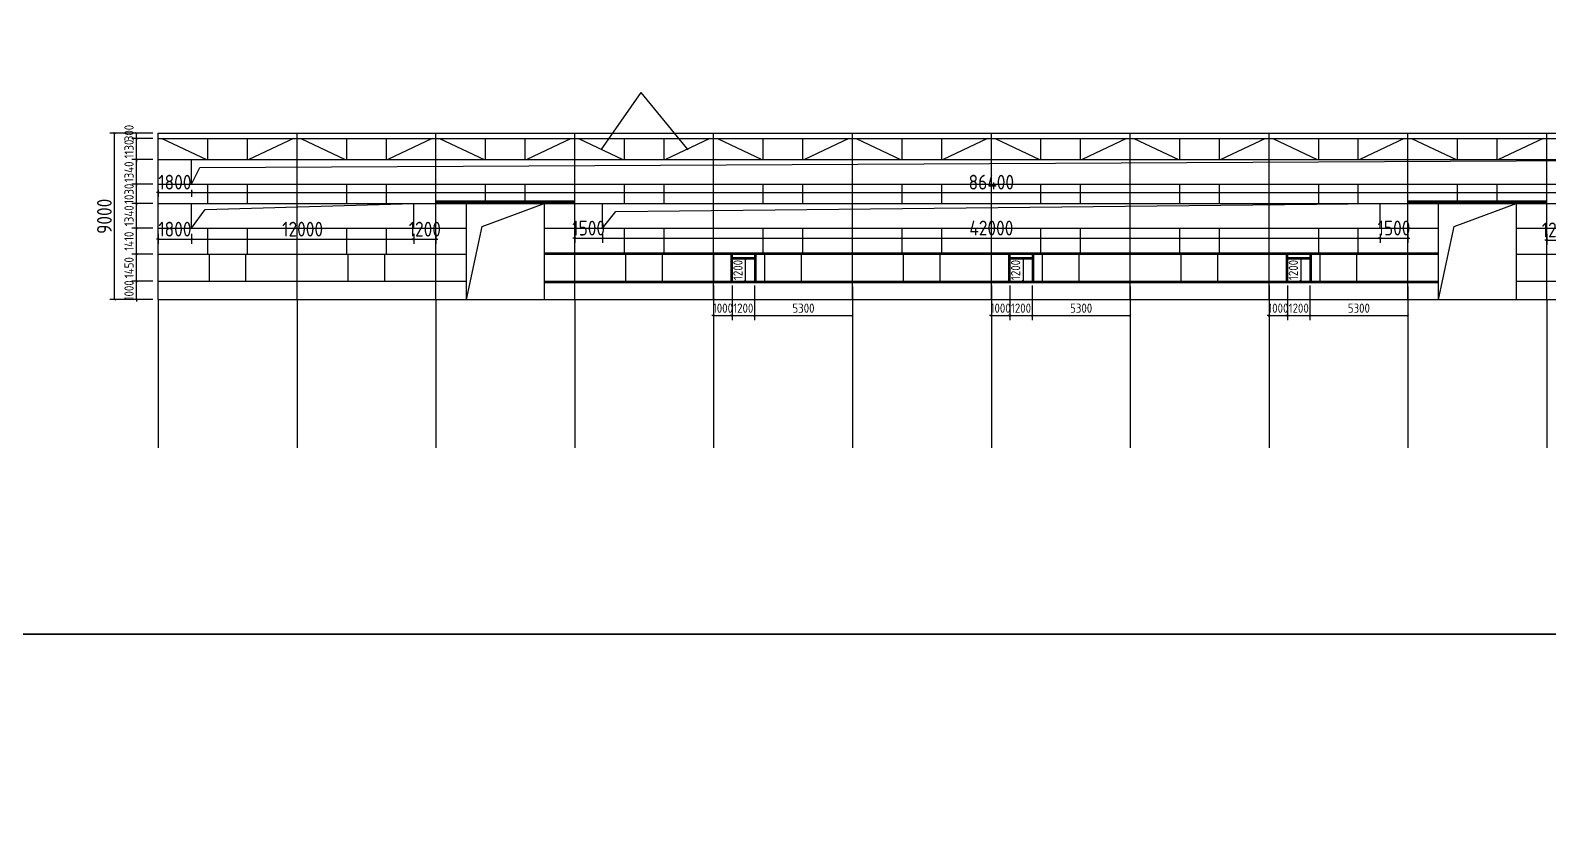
# Model space of a CAD drawing. Extents: x 411778 to 673094, y -11605 to 324395.
# Drawn here: x 533749 to 615756, y 145408 to 189023 of the extents above; entities that cross this region are included whole.
import ezdxf

# ---------------------------------------------------------------- set-up
doc = ezdxf.new("R2010")
doc.units = 0
doc.header["$LTSCALE"] = 1000
doc.header["$MEASUREMENT"] = 0
doc.layers.add('AXIS', color=3, linetype='Continuous')
doc.layers.add('DOTE', color=1, linetype='Continuous')
doc.styles.get("Standard").update_dxf_attribs({"font": 'gbenor.shx', "bigfont": 'gbcbig.shx'})
doc.dimstyles.get("Standard").update_dxf_attribs({"dimscale": 100, "dimtxt": 3.5, "dimasz": 1, "dimexe": 2.5, "dimexo": 3, "dimgap": 1.5, "dimtad": 1, "dimdec": 0, "dimzin": 0, "dimdsep": 46, "dimtxsty": 'Standard', "dimblk": 'ARCHTICK', "dimcen": 0.09, "dimadec": 0, "dimazin": 0, "dimtfac": 1, "dimtdec": 0, "dimtix": 1, "dimtmove": 2, "dimatfit": 3, "dimfxl": 1, "dimtolj": 1, "dimtzin": 0, "dimarcsym": 0})

# ---------------------------------------------------------------- blocks, each defined once
blk = doc.blocks.new('_ArchTick')
at = {"color": 0, "linetype": 'ByBlock', "const_width": 0.4}
blk.add_lwpolyline([(-0.5, -0.5), (0.5, 0.5)], dxfattribs=at)
blk = doc.blocks.new('*D152')
at = {"color": 3, "lineweight": -2}
for p, q in [((540356.5, 183476.5), (538048, 183476.5)), ((538298, 174476.5), (538298, 183476.5)), ((540356.5, 174476.5), (538048, 174476.5))]:
    blk.add_line(p, q, dxfattribs=at)
at = {"layer": 'Defpoints', "color": 0}
for p in [(538298, 183476.5), (540656.5, 183476.5), (540656.5, 174476.5)]:
    blk.add_point(p, dxfattribs=at)
at = {"color": 3, "lineweight": -2, "xscale": 100, "yscale": 100, "zscale": 100}
for p, rotation in [((538298, 183476.5), 90), ((538298, 174476.5), 270)]:
    blk.add_blockref('_ArchTick', p, dxfattribs=dict(at, rotation=rotation))
at = {"color": 0, "insert": (537748, 178976.5), "char_height": 800, "attachment_point": 5, "rotation": 90}
blk.add_mtext('\\A1;9000', dxfattribs=at)
blk = doc.blocks.new('*D153')
at = {"color": 3, "lineweight": -2}
for p, q in [((539478, 175476.5), (539478, 175576.5)), ((540356.5, 175476.5), (539228, 175476.5)), ((539478, 174476.5), (539478, 175476.5)), ((540356.5, 174476.5), (539228, 174476.5)), ((539478, 174476.5), (539478, 174376.5))]:
    blk.add_line(p, q, dxfattribs=at)
at = {"layer": 'Defpoints', "color": 0}
for p in [(539478, 175476.5), (540656.5, 175476.5), (540656.5, 174476.5)]:
    blk.add_point(p, dxfattribs=at)
at = {"color": 3, "lineweight": -2, "xscale": 100, "yscale": 100, "zscale": 100}
for p, rotation in [((539478, 175476.5), 270), ((539478, 174476.5), 90)]:
    blk.add_blockref('_ArchTick', p, dxfattribs=dict(at, rotation=rotation))
at = {"color": 0, "insert": (539078, 174976.5), "char_height": 500, "attachment_point": 5, "rotation": 90}
blk.add_mtext('\\A1;1000', dxfattribs=at)
blk = doc.blocks.new('*D154')
at = {"color": 3, "lineweight": -2}
for p, q in [((540356.5, 176926.5), (539228, 176926.5)), ((539478, 175476.5), (539478, 176926.5)), ((540356.5, 175476.5), (539228, 175476.5))]:
    blk.add_line(p, q, dxfattribs=at)
at = {"layer": 'Defpoints', "color": 0}
for p in [(539478, 176926.5), (540656.5, 176926.5), (540656.5, 175476.5)]:
    blk.add_point(p, dxfattribs=at)
at = {"color": 3, "lineweight": -2, "xscale": 100, "yscale": 100, "zscale": 100}
for p, rotation in [((539478, 176926.5), 90), ((539478, 175476.5), 270)]:
    blk.add_blockref('_ArchTick', p, dxfattribs=dict(at, rotation=rotation))
at = {"color": 0, "insert": (539078, 176201.5), "char_height": 500, "attachment_point": 5, "rotation": 90}
blk.add_mtext('\\A1;1450', dxfattribs=at)
blk = doc.blocks.new('*D155')
at = {"color": 3, "lineweight": -2}
for p, q in [((540356.5, 178336.5), (539228, 178336.5)), ((539478, 176926.5), (539478, 178336.5)), ((540356.5, 176926.5), (539228, 176926.5))]:
    blk.add_line(p, q, dxfattribs=at)
at = {"layer": 'Defpoints', "color": 0}
for p in [(539478, 178336.5), (540656.5, 178336.5), (540656.5, 176926.5)]:
    blk.add_point(p, dxfattribs=at)
at = {"color": 3, "lineweight": -2, "xscale": 100, "yscale": 100, "zscale": 100}
for p, rotation in [((539478, 178336.5), 90), ((539478, 176926.5), 270)]:
    blk.add_blockref('_ArchTick', p, dxfattribs=dict(at, rotation=rotation))
at = {"color": 0, "insert": (539078, 177631.5), "char_height": 500, "attachment_point": 5, "rotation": 90}
blk.add_mtext('\\A1;1410', dxfattribs=at)
blk = doc.blocks.new('*D156')
at = {"color": 3, "lineweight": -2}
for p, q in [((540356.5, 179676.5), (539228, 179676.5)), ((539478, 178336.5), (539478, 179676.5)), ((540356.5, 178336.5), (539228, 178336.5))]:
    blk.add_line(p, q, dxfattribs=at)
at = {"layer": 'Defpoints', "color": 0}
for p in [(539478, 179676.5), (540656.5, 179676.5), (540656.5, 178336.5)]:
    blk.add_point(p, dxfattribs=at)
at = {"color": 3, "lineweight": -2, "xscale": 100, "yscale": 100, "zscale": 100}
for p, rotation in [((539478, 179676.5), 90), ((539478, 178336.5), 270)]:
    blk.add_blockref('_ArchTick', p, dxfattribs=dict(at, rotation=rotation))
at = {"color": 0, "insert": (539078, 179006.5), "char_height": 500, "attachment_point": 5, "rotation": 90}
blk.add_mtext('\\A1;1340', dxfattribs=at)
blk = doc.blocks.new('*D157')
at = {"color": 3, "lineweight": -2}
for p, q in [((540356.5, 180706.5), (539228, 180706.5)), ((539478, 180706.5), (539478, 180806.5)), ((539478, 179676.5), (539478, 180706.5)), ((540356.5, 179676.5), (539228, 179676.5)), ((539478, 179676.5), (539478, 179576.5))]:
    blk.add_line(p, q, dxfattribs=at)
at = {"layer": 'Defpoints', "color": 0}
for p in [(539478, 180706.5), (540656.5, 180706.5), (540656.5, 179676.5)]:
    blk.add_point(p, dxfattribs=at)
at = {"color": 3, "lineweight": -2, "xscale": 100, "yscale": 100, "zscale": 100}
for p, rotation in [((539478, 180706.5), 270), ((539478, 179676.5), 90)]:
    blk.add_blockref('_ArchTick', p, dxfattribs=dict(at, rotation=rotation))
at = {"color": 0, "insert": (539078, 180191.5), "char_height": 500, "attachment_point": 5, "rotation": 90}
blk.add_mtext('\\A1;1030', dxfattribs=at)
blk = doc.blocks.new('*D158')
at = {"color": 3, "lineweight": -2}
for p, q in [((540356.5, 182046.5), (539228, 182046.5)), ((539478, 180706.5), (539478, 182046.5)), ((540356.5, 180706.5), (539228, 180706.5))]:
    blk.add_line(p, q, dxfattribs=at)
at = {"layer": 'Defpoints', "color": 0}
for p in [(539478, 182046.5), (540656.5, 182046.5), (540656.5, 180706.5)]:
    blk.add_point(p, dxfattribs=at)
at = {"color": 3, "lineweight": -2, "xscale": 100, "yscale": 100, "zscale": 100}
for p, rotation in [((539478, 182046.5), 90), ((539478, 180706.5), 270)]:
    blk.add_blockref('_ArchTick', p, dxfattribs=dict(at, rotation=rotation))
at = {"color": 0, "insert": (539078, 181376.5), "char_height": 500, "attachment_point": 5, "rotation": 90}
blk.add_mtext('\\A1;1340', dxfattribs=at)
blk = doc.blocks.new('*D159')
at = {"color": 3, "lineweight": -2}
for p, q in [((540356.5, 183176.5), (539228, 183176.5)), ((539478, 183176.5), (539478, 183276.5)), ((539478, 182046.5), (539478, 183176.5)), ((540356.5, 182046.5), (539228, 182046.5)), ((539478, 182046.5), (539478, 181946.5))]:
    blk.add_line(p, q, dxfattribs=at)
at = {"layer": 'Defpoints', "color": 0}
for p in [(539478, 183176.5), (540656.5, 183176.5), (540656.5, 182046.5)]:
    blk.add_point(p, dxfattribs=at)
at = {"color": 3, "lineweight": -2, "xscale": 100, "yscale": 100, "zscale": 100}
for p, rotation in [((539478, 183176.5), 270), ((539478, 182046.5), 90)]:
    blk.add_blockref('_ArchTick', p, dxfattribs=dict(at, rotation=rotation))
at = {"color": 0, "insert": (539078, 182611.5), "char_height": 500, "attachment_point": 5, "rotation": 90}
blk.add_mtext('\\A1;1130', dxfattribs=at)
blk = doc.blocks.new('*D160')
at = {"color": 3, "lineweight": -2}
for p, q in [((540356.5, 183476.5), (539228, 183476.5)), ((540356.5, 183176.5), (539228, 183176.5)), ((539478, 183176.5), (539478, 183476.5))]:
    blk.add_line(p, q, dxfattribs=at)
at = {"layer": 'Defpoints', "color": 0}
for p in [(539478, 183476.5), (540656.5, 183476.5), (540656.5, 183176.5)]:
    blk.add_point(p, dxfattribs=at)
at = {"color": 3, "lineweight": -2, "xscale": 100, "yscale": 100, "zscale": 100}
for p, rotation in [((539478, 183476.5), 90), ((539478, 183176.5), 270)]:
    blk.add_blockref('_ArchTick', p, dxfattribs=dict(at, rotation=rotation))
at = {"color": 0, "insert": (539078, 183476.5), "char_height": 500, "attachment_point": 5, "rotation": 90}
blk.add_mtext('\\A1;300', dxfattribs=at)
blk = doc.blocks.new('*D170')
at = {"color": 3, "lineweight": -2}
for p, q in [((564656.5, 178036.5), (564656.5, 177543)), ((606656.5, 178036.5), (606656.5, 177543)), ((564656.5, 177793), (606656.5, 177793))]:
    blk.add_line(p, q, dxfattribs=at)
at = {"layer": 'Defpoints', "color": 0}
for p in [(564656.5, 178336.5), (606656.5, 178336.5), (606656.5, 177793)]:
    blk.add_point(p, dxfattribs=at)
at = {"color": 3, "lineweight": -2, "xscale": 100, "yscale": 100, "zscale": 100, "rotation": 180}
blk.add_blockref('_ArchTick', (564656.5, 177793), dxfattribs=at)
at = {"color": 3, "lineweight": -2, "xscale": 100, "yscale": 100, "zscale": 100}
blk.add_blockref('_ArchTick', (606656.5, 177793), dxfattribs=at)
at = {"color": 0, "insert": (585656.5, 178343), "char_height": 800, "attachment_point": 5}
blk.add_mtext('\\A1;42000', dxfattribs=at)
blk = doc.blocks.new('*D171')
at = {"color": 3, "lineweight": -2}
for p, q in [((542456.5, 180406.5), (542456.5, 180021.5)), ((542456.5, 180271.5), (628856.5, 180271.5)), ((628856.5, 180406.5), (628856.5, 180021.5))]:
    blk.add_line(p, q, dxfattribs=at)
at = {"layer": 'Defpoints', "color": 0}
for p in [(542456.5, 180706.5), (628856.5, 180706.5), (628856.5, 180271.5)]:
    blk.add_point(p, dxfattribs=at)
at = {"color": 3, "lineweight": -2, "xscale": 100, "yscale": 100, "zscale": 100, "rotation": 180}
blk.add_blockref('_ArchTick', (542456.5, 180271.5), dxfattribs=at)
at = {"color": 3, "lineweight": -2, "xscale": 100, "yscale": 100, "zscale": 100}
blk.add_blockref('_ArchTick', (628856.5, 180271.5), dxfattribs=at)
at = {"color": 0, "insert": (585656.5, 180821.5), "char_height": 800, "attachment_point": 5}
blk.add_mtext('\\A1;86400', dxfattribs=at)
blk = doc.blocks.new('*D172')
at = {"color": 3, "lineweight": -2}
for p, q in [((542456.5, 178036.5), (542456.5, 177483)), ((554456.5, 178036.5), (554456.5, 177483)), ((542456.5, 177733), (554456.5, 177733))]:
    blk.add_line(p, q, dxfattribs=at)
at = {"layer": 'Defpoints', "color": 0}
for p in [(542456.5, 178336.5), (554456.5, 178336.5), (554456.5, 177733)]:
    blk.add_point(p, dxfattribs=at)
at = {"color": 3, "lineweight": -2, "xscale": 100, "yscale": 100, "zscale": 100, "rotation": 180}
blk.add_blockref('_ArchTick', (542456.5, 177733), dxfattribs=at)
at = {"color": 3, "lineweight": -2, "xscale": 100, "yscale": 100, "zscale": 100}
blk.add_blockref('_ArchTick', (554456.5, 177733), dxfattribs=at)
at = {"color": 0, "insert": (548456.5, 178283), "char_height": 800, "attachment_point": 5}
blk.add_mtext('\\A1;12000', dxfattribs=at)
blk = doc.blocks.new('*D3436')
at = {"color": 3, "lineweight": -2}
for p, q in [((570656.5, 175246.5), (570656.5, 173363.5)), ((571656.5, 175246.5), (571656.5, 173363.5)), ((570656.5, 173613.5), (570556.5, 173613.5)), ((570656.5, 173613.5), (571656.5, 173613.5)), ((571656.5, 173613.5), (571756.5, 173613.5))]:
    blk.add_line(p, q, dxfattribs=at)
at = {"layer": 'Defpoints', "color": 0}
for p in [(570656.5, 175546.5), (571656.5, 175546.5), (571656.5, 173613.5)]:
    blk.add_point(p, dxfattribs=at)
at = {"color": 3, "lineweight": -2, "xscale": 100, "yscale": 100, "zscale": 100}
blk.add_blockref('_ArchTick', (570656.5, 173613.5), dxfattribs=at)
at = {"color": 3, "lineweight": -2, "xscale": 100, "yscale": 100, "zscale": 100, "rotation": 180}
blk.add_blockref('_ArchTick', (571656.5, 173613.5), dxfattribs=at)
at = {"color": 0, "insert": (571156.5, 174013.5), "char_height": 500, "attachment_point": 5}
blk.add_mtext('\\A1;1000', dxfattribs=at)
blk = doc.blocks.new('*D3437')
at = {"color": 3, "lineweight": -2}
for p, q in [((571656.5, 175246.5), (571656.5, 173363.5)), ((572856.5, 175246.5), (572856.5, 173363.5)), ((571656.5, 173613.5), (571556.5, 173613.5)), ((571656.5, 173613.5), (572856.5, 173613.5)), ((572856.5, 173613.5), (572956.5, 173613.5))]:
    blk.add_line(p, q, dxfattribs=at)
at = {"layer": 'Defpoints', "color": 0}
for p in [(571656.5, 175546.5), (572856.5, 175546.5), (572856.5, 173613.5)]:
    blk.add_point(p, dxfattribs=at)
at = {"color": 3, "lineweight": -2, "xscale": 100, "yscale": 100, "zscale": 100}
blk.add_blockref('_ArchTick', (571656.5, 173613.5), dxfattribs=at)
at = {"color": 3, "lineweight": -2, "xscale": 100, "yscale": 100, "zscale": 100, "rotation": 180}
blk.add_blockref('_ArchTick', (572856.5, 173613.5), dxfattribs=at)
at = {"color": 0, "insert": (572256.5, 174013.5), "char_height": 500, "attachment_point": 5}
blk.add_mtext('\\A1;1200', dxfattribs=at)
blk = doc.blocks.new('*D3438')
at = {"color": 3, "lineweight": -2}
for p, q in [((572856.5, 175246.5), (572856.5, 173363.5)), ((578156.5, 175176.5), (578156.5, 173363.5)), ((572856.5, 173613.5), (578156.5, 173613.5))]:
    blk.add_line(p, q, dxfattribs=at)
at = {"layer": 'Defpoints', "color": 0}
for p in [(572856.5, 175546.5), (578156.5, 175476.5), (578156.5, 173613.5)]:
    blk.add_point(p, dxfattribs=at)
at = {"color": 3, "lineweight": -2, "xscale": 100, "yscale": 100, "zscale": 100, "rotation": 180}
blk.add_blockref('_ArchTick', (572856.5, 173613.5), dxfattribs=at)
at = {"color": 3, "lineweight": -2, "xscale": 100, "yscale": 100, "zscale": 100}
blk.add_blockref('_ArchTick', (578156.5, 173613.5), dxfattribs=at)
at = {"color": 0, "insert": (575506.5, 174013.5), "char_height": 500, "attachment_point": 5}
blk.add_mtext('\\A1;5300', dxfattribs=at)
blk = doc.blocks.new('*D3439')
at = {"color": 3, "lineweight": -2}
for p, q in [((585656.5, 175246.5), (585656.5, 173363.5)), ((586656.5, 175246.5), (586656.5, 173363.5)), ((585656.5, 173613.5), (585556.5, 173613.5)), ((585656.5, 173613.5), (586656.5, 173613.5)), ((586656.5, 173613.5), (586756.5, 173613.5))]:
    blk.add_line(p, q, dxfattribs=at)
at = {"layer": 'Defpoints', "color": 0}
for p in [(585656.5, 175546.5), (586656.5, 175546.5), (586656.5, 173613.5)]:
    blk.add_point(p, dxfattribs=at)
at = {"color": 3, "lineweight": -2, "xscale": 100, "yscale": 100, "zscale": 100}
blk.add_blockref('_ArchTick', (585656.5, 173613.5), dxfattribs=at)
at = {"color": 3, "lineweight": -2, "xscale": 100, "yscale": 100, "zscale": 100, "rotation": 180}
blk.add_blockref('_ArchTick', (586656.5, 173613.5), dxfattribs=at)
at = {"color": 0, "insert": (586156.5, 174013.5), "char_height": 500, "attachment_point": 5}
blk.add_mtext('\\A1;1000', dxfattribs=at)
blk = doc.blocks.new('*D3440')
at = {"color": 3, "lineweight": -2}
for p, q in [((586656.5, 175246.5), (586656.5, 173363.5)), ((587856.5, 175246.5), (587856.5, 173363.5)), ((586656.5, 173613.5), (586556.5, 173613.5)), ((586656.5, 173613.5), (587856.5, 173613.5)), ((587856.5, 173613.5), (587956.5, 173613.5))]:
    blk.add_line(p, q, dxfattribs=at)
at = {"layer": 'Defpoints', "color": 0}
for p in [(586656.5, 175546.5), (587856.5, 175546.5), (587856.5, 173613.5)]:
    blk.add_point(p, dxfattribs=at)
at = {"color": 3, "lineweight": -2, "xscale": 100, "yscale": 100, "zscale": 100}
blk.add_blockref('_ArchTick', (586656.5, 173613.5), dxfattribs=at)
at = {"color": 3, "lineweight": -2, "xscale": 100, "yscale": 100, "zscale": 100, "rotation": 180}
blk.add_blockref('_ArchTick', (587856.5, 173613.5), dxfattribs=at)
at = {"color": 0, "insert": (587256.5, 174013.5), "char_height": 500, "attachment_point": 5}
blk.add_mtext('\\A1;1200', dxfattribs=at)
blk = doc.blocks.new('*D3441')
at = {"color": 3, "lineweight": -2}
for p, q in [((587856.5, 175246.5), (587856.5, 173363.5)), ((593156.5, 175176.5), (593156.5, 173363.5)), ((587856.5, 173613.5), (593156.5, 173613.5))]:
    blk.add_line(p, q, dxfattribs=at)
at = {"layer": 'Defpoints', "color": 0}
for p in [(587856.5, 175546.5), (593156.5, 175476.5), (593156.5, 173613.5)]:
    blk.add_point(p, dxfattribs=at)
at = {"color": 3, "lineweight": -2, "xscale": 100, "yscale": 100, "zscale": 100, "rotation": 180}
blk.add_blockref('_ArchTick', (587856.5, 173613.5), dxfattribs=at)
at = {"color": 3, "lineweight": -2, "xscale": 100, "yscale": 100, "zscale": 100}
blk.add_blockref('_ArchTick', (593156.5, 173613.5), dxfattribs=at)
at = {"color": 0, "insert": (590506.5, 174013.5), "char_height": 500, "attachment_point": 5}
blk.add_mtext('\\A1;5300', dxfattribs=at)
blk = doc.blocks.new('*D3442')
at = {"color": 3, "lineweight": -2}
for p, q in [((600656.5, 175246.5), (600656.5, 173363.5)), ((601656.5, 175246.5), (601656.5, 173363.5)), ((600656.5, 173613.5), (600556.5, 173613.5)), ((600656.5, 173613.5), (601656.5, 173613.5)), ((601656.5, 173613.5), (601756.5, 173613.5))]:
    blk.add_line(p, q, dxfattribs=at)
at = {"layer": 'Defpoints', "color": 0}
for p in [(600656.5, 175546.5), (601656.5, 175546.5), (601656.5, 173613.5)]:
    blk.add_point(p, dxfattribs=at)
at = {"color": 3, "lineweight": -2, "xscale": 100, "yscale": 100, "zscale": 100}
blk.add_blockref('_ArchTick', (600656.5, 173613.5), dxfattribs=at)
at = {"color": 3, "lineweight": -2, "xscale": 100, "yscale": 100, "zscale": 100, "rotation": 180}
blk.add_blockref('_ArchTick', (601656.5, 173613.5), dxfattribs=at)
at = {"color": 0, "insert": (601156.5, 174013.5), "char_height": 500, "attachment_point": 5}
blk.add_mtext('\\A1;1000', dxfattribs=at)
blk = doc.blocks.new('*D3443')
at = {"color": 3, "lineweight": -2}
for p, q in [((601656.5, 175246.5), (601656.5, 173363.5)), ((602856.5, 175246.5), (602856.5, 173363.5)), ((601656.5, 173613.5), (601556.5, 173613.5)), ((601656.5, 173613.5), (602856.5, 173613.5)), ((602856.5, 173613.5), (602956.5, 173613.5))]:
    blk.add_line(p, q, dxfattribs=at)
at = {"layer": 'Defpoints', "color": 0}
for p in [(601656.5, 175546.5), (602856.5, 175546.5), (602856.5, 173613.5)]:
    blk.add_point(p, dxfattribs=at)
at = {"color": 3, "lineweight": -2, "xscale": 100, "yscale": 100, "zscale": 100}
blk.add_blockref('_ArchTick', (601656.5, 173613.5), dxfattribs=at)
at = {"color": 3, "lineweight": -2, "xscale": 100, "yscale": 100, "zscale": 100, "rotation": 180}
blk.add_blockref('_ArchTick', (602856.5, 173613.5), dxfattribs=at)
at = {"color": 0, "insert": (602256.5, 174013.5), "char_height": 500, "attachment_point": 5}
blk.add_mtext('\\A1;1200', dxfattribs=at)
blk = doc.blocks.new('*D3444')
at = {"color": 3, "lineweight": -2}
for p, q in [((602856.5, 175246.5), (602856.5, 173363.5)), ((608156.5, 175176.5), (608156.5, 173363.5)), ((602856.5, 173613.5), (608156.5, 173613.5))]:
    blk.add_line(p, q, dxfattribs=at)
at = {"layer": 'Defpoints', "color": 0}
for p in [(602856.5, 175546.5), (608156.5, 175476.5), (608156.5, 173613.5)]:
    blk.add_point(p, dxfattribs=at)
at = {"color": 3, "lineweight": -2, "xscale": 100, "yscale": 100, "zscale": 100, "rotation": 180}
blk.add_blockref('_ArchTick', (602856.5, 173613.5), dxfattribs=at)
at = {"color": 3, "lineweight": -2, "xscale": 100, "yscale": 100, "zscale": 100}
blk.add_blockref('_ArchTick', (608156.5, 173613.5), dxfattribs=at)
at = {"color": 0, "insert": (605506.5, 174013.5), "char_height": 500, "attachment_point": 5}
blk.add_mtext('\\A1;5300', dxfattribs=at)
blk = doc.blocks.new('*D3447')
at = {"color": 3, "lineweight": -2}
for p, q in [((540656.5, 180271.5), (540556.5, 180271.5)), ((540656.5, 180406.5), (540656.5, 180021.5)), ((540656.5, 180271.5), (542456.5, 180271.5)), ((542456.5, 180406.5), (542456.5, 180021.5)), ((542456.5, 180271.5), (542556.5, 180271.5))]:
    blk.add_line(p, q, dxfattribs=at)
at = {"layer": 'Defpoints', "color": 0}
for p in [(540656.5, 180706.5), (542456.5, 180706.5), (542456.5, 180271.5)]:
    blk.add_point(p, dxfattribs=at)
at = {"color": 3, "lineweight": -2, "xscale": 100, "yscale": 100, "zscale": 100}
blk.add_blockref('_ArchTick', (540656.5, 180271.5), dxfattribs=at)
at = {"color": 3, "lineweight": -2, "xscale": 100, "yscale": 100, "zscale": 100, "rotation": 180}
blk.add_blockref('_ArchTick', (542456.5, 180271.5), dxfattribs=at)
at = {"color": 0, "insert": (541556.5, 180821.5), "char_height": 800, "attachment_point": 5}
blk.add_mtext('\\A1;1800', dxfattribs=at)
blk = doc.blocks.new('*D3450')
at = {"color": 3, "lineweight": -2}
for p, q in [((540656.5, 178036.5), (540656.5, 177483)), ((542456.5, 178036.5), (542456.5, 177483)), ((540656.5, 177733), (540556.5, 177733)), ((540656.5, 177733), (542456.5, 177733)), ((542456.5, 177733), (542556.5, 177733))]:
    blk.add_line(p, q, dxfattribs=at)
at = {"layer": 'Defpoints', "color": 0}
for p in [(540656.5, 178336.5), (542456.5, 178336.5), (542456.5, 177733)]:
    blk.add_point(p, dxfattribs=at)
at = {"color": 3, "lineweight": -2, "xscale": 100, "yscale": 100, "zscale": 100}
blk.add_blockref('_ArchTick', (540656.5, 177733), dxfattribs=at)
at = {"color": 3, "lineweight": -2, "xscale": 100, "yscale": 100, "zscale": 100, "rotation": 180}
blk.add_blockref('_ArchTick', (542456.5, 177733), dxfattribs=at)
at = {"color": 0, "insert": (541556.5, 178283), "char_height": 800, "attachment_point": 5}
blk.add_mtext('\\A1;1800', dxfattribs=at)
blk = doc.blocks.new('*D3451')
at = {"color": 3, "lineweight": -2}
for p, q in [((554456.5, 178036.5), (554456.5, 177483)), ((555656.5, 178036.5), (555656.5, 177483)), ((554456.5, 177733), (554356.5, 177733)), ((554456.5, 177733), (555656.5, 177733)), ((555656.5, 177733), (555756.5, 177733))]:
    blk.add_line(p, q, dxfattribs=at)
at = {"layer": 'Defpoints', "color": 0}
for p in [(554456.5, 178336.5), (555656.5, 178336.5), (555656.5, 177733)]:
    blk.add_point(p, dxfattribs=at)
at = {"color": 3, "lineweight": -2, "xscale": 100, "yscale": 100, "zscale": 100}
blk.add_blockref('_ArchTick', (554456.5, 177733), dxfattribs=at)
at = {"color": 3, "lineweight": -2, "xscale": 100, "yscale": 100, "zscale": 100, "rotation": 180}
blk.add_blockref('_ArchTick', (555656.5, 177733), dxfattribs=at)
at = {"color": 0, "insert": (555056.5, 178283), "char_height": 800, "attachment_point": 5}
blk.add_mtext('\\A1;1200', dxfattribs=at)
blk = doc.blocks.new('*D3452')
at = {"color": 3, "lineweight": -2}
for p, q in [((563156.5, 178036.5), (563156.5, 177539.75)), ((564656.5, 178036.5), (564656.5, 177539.75)), ((563156.5, 177789.75), (563056.5, 177789.75)), ((563156.5, 177789.75), (564656.5, 177789.75)), ((564656.5, 177789.75), (564756.5, 177789.75))]:
    blk.add_line(p, q, dxfattribs=at)
at = {"layer": 'Defpoints', "color": 0}
for p in [(563156.5, 178336.5), (564656.5, 178336.5), (564656.5, 177789.75)]:
    blk.add_point(p, dxfattribs=at)
at = {"color": 3, "lineweight": -2, "xscale": 100, "yscale": 100, "zscale": 100}
blk.add_blockref('_ArchTick', (563156.5, 177789.75), dxfattribs=at)
at = {"color": 3, "lineweight": -2, "xscale": 100, "yscale": 100, "zscale": 100, "rotation": 180}
blk.add_blockref('_ArchTick', (564656.5, 177789.75), dxfattribs=at)
at = {"color": 0, "insert": (563906.5, 178339.75), "char_height": 800, "attachment_point": 5}
blk.add_mtext('\\A1;1500', dxfattribs=at)
blk = doc.blocks.new('*D3453')
at = {"color": 3, "lineweight": -2}
for p, q in [((606656.5, 178036.5), (606656.5, 177543)), ((608156.5, 178036.5), (608156.5, 177543)), ((606656.5, 177793), (606556.5, 177793)), ((606656.5, 177793), (608156.5, 177793)), ((608156.5, 177793), (608256.5, 177793))]:
    blk.add_line(p, q, dxfattribs=at)
at = {"layer": 'Defpoints', "color": 0}
for p in [(606656.5, 178336.5), (608156.5, 178336.5), (608156.5, 177793)]:
    blk.add_point(p, dxfattribs=at)
at = {"color": 3, "lineweight": -2, "xscale": 100, "yscale": 100, "zscale": 100}
blk.add_blockref('_ArchTick', (606656.5, 177793), dxfattribs=at)
at = {"color": 3, "lineweight": -2, "xscale": 100, "yscale": 100, "zscale": 100, "rotation": 180}
blk.add_blockref('_ArchTick', (608156.5, 177793), dxfattribs=at)
at = {"color": 0, "insert": (607406.5, 178343), "char_height": 800, "attachment_point": 5}
blk.add_mtext('\\A1;1500', dxfattribs=at)
blk = doc.blocks.new('*D3454')
at = {"color": 3, "lineweight": -2}
for p, q in [((615656.5, 178036.5), (615656.5, 177443.5)), ((616856.5, 178036.5), (616856.5, 177443.5)), ((615656.5, 177693.5), (615556.5, 177693.5)), ((615656.5, 177693.5), (616856.5, 177693.5)), ((616856.5, 177693.5), (616956.5, 177693.5))]:
    blk.add_line(p, q, dxfattribs=at)
at = {"layer": 'Defpoints', "color": 0}
for p in [(615656.5, 178336.5), (616856.5, 178336.5), (616856.5, 177693.5)]:
    blk.add_point(p, dxfattribs=at)
at = {"color": 3, "lineweight": -2, "xscale": 100, "yscale": 100, "zscale": 100}
blk.add_blockref('_ArchTick', (615656.5, 177693.5), dxfattribs=at)
at = {"color": 3, "lineweight": -2, "xscale": 100, "yscale": 100, "zscale": 100, "rotation": 180}
blk.add_blockref('_ArchTick', (616856.5, 177693.5), dxfattribs=at)
at = {"color": 0, "insert": (616256.5, 178243.5), "char_height": 800, "attachment_point": 5}
blk.add_mtext('\\A1;1200', dxfattribs=at)
blk = doc.blocks.new('*D3541')
at = {"color": 3, "lineweight": -2}
for p, q in [((572211, 176676.5), (572617, 176676.5)), ((572367, 176676.5), (572367, 176776.5)), ((572367, 176676.5), (572367, 175476.5)), ((572271, 175476.5), (572617, 175476.5)), ((572367, 175476.5), (572367, 175376.5))]:
    blk.add_line(p, q, dxfattribs=at)
at = {"layer": 'Defpoints', "color": 0}
for p in [(571911, 176676.5), (571971, 175476.5), (572367, 175476.5)]:
    blk.add_point(p, dxfattribs=at)
at = {"color": 3, "lineweight": -2, "xscale": 100, "yscale": 100, "zscale": 100}
for p, rotation in [((572367, 176676.5), 270), ((572367, 175476.5), 90)]:
    blk.add_blockref('_ArchTick', p, dxfattribs=dict(at, rotation=rotation))
at = {"color": 0, "insert": (571967, 176076.5), "char_height": 500, "attachment_point": 5, "rotation": 90}
blk.add_mtext('\\A1;1200', dxfattribs=at)
blk = doc.blocks.new('*D3542')
at = {"color": 3, "lineweight": -2}
for p, q in [((587211, 176676.5), (587617, 176676.5)), ((587367, 176676.5), (587367, 176776.5)), ((587367, 176676.5), (587367, 175476.5)), ((587271, 175476.5), (587617, 175476.5)), ((587367, 175476.5), (587367, 175376.5))]:
    blk.add_line(p, q, dxfattribs=at)
at = {"layer": 'Defpoints', "color": 0}
for p in [(586911, 176676.5), (586971, 175476.5), (587367, 175476.5)]:
    blk.add_point(p, dxfattribs=at)
at = {"color": 3, "lineweight": -2, "xscale": 100, "yscale": 100, "zscale": 100}
for p, rotation in [((587367, 176676.5), 270), ((587367, 175476.5), 90)]:
    blk.add_blockref('_ArchTick', p, dxfattribs=dict(at, rotation=rotation))
at = {"color": 0, "insert": (586967, 176076.5), "char_height": 500, "attachment_point": 5, "rotation": 90}
blk.add_mtext('\\A1;1200', dxfattribs=at)
blk = doc.blocks.new('*D3543')
at = {"color": 3, "lineweight": -2}
for p, q in [((602211, 176676.5), (602617, 176676.5)), ((602367, 176676.5), (602367, 176776.5)), ((602367, 176676.5), (602367, 175476.5)), ((602271, 175476.5), (602617, 175476.5)), ((602367, 175476.5), (602367, 175376.5))]:
    blk.add_line(p, q, dxfattribs=at)
at = {"layer": 'Defpoints', "color": 0}
for p in [(601911, 176676.5), (601971, 175476.5), (602367, 175476.5)]:
    blk.add_point(p, dxfattribs=at)
at = {"color": 3, "lineweight": -2, "xscale": 100, "yscale": 100, "zscale": 100}
for p, rotation in [((602367, 176676.5), 270), ((602367, 175476.5), 90)]:
    blk.add_blockref('_ArchTick', p, dxfattribs=dict(at, rotation=rotation))
at = {"color": 0, "insert": (601967, 176076.5), "char_height": 500, "attachment_point": 5, "rotation": 90}
blk.add_mtext('\\A1;1200', dxfattribs=at)

msp = doc.modelspace()

# ---------------------------------------------------------------- linework, layer by layer
at = {"color": 3}
for q in [(564556.5, 182576.5), (569256.5, 182576.5)]:
    msp.add_line((566724, 185663), q, dxfattribs=at)
for p, q in [((540656.5, 183476.5), (630656.5, 183476.5)), ((540656.5, 183176.5), (630656.5, 183176.5)), ((540656.5, 182046.5), (630656.5, 182046.5)), ((542456.5, 180706.5), (542907, 181605)), ((542907, 181605), (628856.5, 182046.5)), ((540656.5, 180706.5), (630656.5, 180706.5)), ((540656.5, 179676.5), (555656.5, 179676.5)), ((543189.5, 179347.5), (554456.5, 179676.5)), ((555656.5, 179816.5), (563156.5, 179816.5)), ((555656.5, 179746.5), (563156.5, 179746.5)), ((555656.5, 179676.5), (563156.5, 179676.5)), ((557306.5, 174476.5), (557306.5, 179676.5)), ((558161.5, 178419), (561506.5, 179676.5)), ((561506.5, 179676.5), (561506.5, 174476.5)), ((563156.5, 179676.5), (608156.5, 179676.5)), ((565367.5, 179241.5), (606656.5, 179676.5)), ((608156.5, 179816.5), (615656.5, 179816.5)), ((608156.5, 179746.5), (615656.5, 179746.5)), ((608156.5, 179676.5), (615656.5, 179676.5)), ((609806.5, 174476.5), (609806.5, 179676.5)), ((610661.5, 178419), (614006.5, 179676.5)), ((614006.5, 179676.5), (614006.5, 174476.5)), ((615656.5, 179676.5), (630656.5, 179676.5)), ((542456.5, 178336.5), (543189.5, 179347.5)), ((564656.5, 178336.5), (565367.5, 179241.5)), ((540656.5, 178336.5), (557306.5, 178336.5)), ((557306.5, 174476.5), (558161.5, 178419)), ((561506.5, 178336.5), (609806.5, 178336.5)), ((609806.5, 174476.5), (610661.5, 178419)), ((614006.5, 178336.5), (630656.5, 178336.5)), ((540656.5, 176926.5), (557306.5, 176926.5)), ((561506.5, 176996.5), (609806.5, 176996.5)), ((561506.5, 176926.5), (609806.5, 176926.5)), ((570656.5, 176926.5), (570656.5, 175476.5)), ((571586.5, 176926.5), (571586.5, 175546.5)), ((571586.5, 176926.5), (571586.5, 175476.5)), ((571656.5, 176926.5), (571656.5, 175476.5)), ((571656.5, 176746.5), (572856.5, 176746.5)), ((571656.5, 176676.5), (572856.5, 176676.5)), ((572856.5, 176926.5), (572856.5, 175476.5)), ((572926.5, 176926.5), (572926.5, 175476.5)), ((586586.5, 176926.5), (586586.5, 175546.5)), ((586586.5, 176926.5), (586586.5, 175476.5)), ((586656.5, 176926.5), (586656.5, 175476.5)), ((586656.5, 176746.5), (587856.5, 176746.5)), ((586656.5, 176676.5), (587856.5, 176676.5)), ((587856.5, 176926.5), (587856.5, 175476.5)), ((587926.5, 176926.5), (587926.5, 175476.5)), ((601586.5, 176926.5), (601586.5, 175546.5)), ((601586.5, 176926.5), (601586.5, 175476.5)), ((601656.5, 176926.5), (601656.5, 175476.5)), ((601656.5, 176746.5), (602856.5, 176746.5)), ((601656.5, 176676.5), (602856.5, 176676.5)), ((602856.5, 176926.5), (602856.5, 175476.5)), ((602926.5, 176926.5), (602926.5, 175476.5)), ((614006.5, 176926.5), (630656.5, 176926.5)), ((540656.5, 175476.5), (557306.5, 175476.5)), ((561506.5, 175476.5), (609806.5, 175476.5)), ((561506.5, 175406.5), (609806.5, 175406.5)), ((614006.5, 175476.5), (630656.5, 175476.5)), ((540656.5, 174476.5), (630656.5, 174476.5))]:
    msp.add_line(p, q)
at = {"color": 2}
for p, q in [((540856.5, 183176.5), (543256.5, 182046.5)), ((547956.5, 183176.5), (545556.5, 182046.5)), ((548356.5, 183176.5), (550756.5, 182046.5)), ((555456.5, 183176.5), (553056.5, 182046.5)), ((555856.5, 183176.5), (558256.5, 182046.5)), ((562956.5, 183176.5), (560556.5, 182046.5)), ((563356.5, 183176.5), (565756.5, 182046.5)), ((570456.5, 183176.5), (568056.5, 182046.5)), ((570856.5, 183176.5), (573256.5, 182046.5)), ((577956.5, 183176.5), (575556.5, 182046.5)), ((578356.5, 183176.5), (580756.5, 182046.5)), ((585456.5, 183176.5), (583056.5, 182046.5)), ((585856.5, 183176.5), (588256.5, 182046.5)), ((592956.5, 183176.5), (590556.5, 182046.5)), ((593356.5, 183176.5), (595756.5, 182046.5)), ((600456.5, 183176.5), (598056.5, 182046.5)), ((600856.5, 183176.5), (603256.5, 182046.5)), ((607956.5, 183176.5), (605556.5, 182046.5)), ((608356.5, 183176.5), (610756.5, 182046.5)), ((615456.5, 183176.5), (613056.5, 182046.5))]:
    msp.add_line(p, q, dxfattribs=at)
for points in [[(524593.5, 240395), (643393.5, 240395), (643393.5, 156395), (524593.5, 156395)], [(524593.5, 156395), (643393.5, 156395), (643393.5, 72395), (524593.5, 72395)]]:
    msp.add_lwpolyline(points, close=True)
at = {"layer": 'AXIS'}
for p, q in [((540656.5, 174476.5), (540656.5, 166476.5)), ((548156.5, 174476.5), (548156.5, 166476.5)), ((555656.5, 174476.5), (555656.5, 166476.5)), ((563156.5, 174476.5), (563156.5, 166476.5)), ((570656.5, 174476.5), (570656.5, 166476.5)), ((578156.5, 174476.5), (578156.5, 166476.5)), ((585656.5, 174476.5), (585656.5, 166476.5)), ((593156.5, 174476.5), (593156.5, 166476.5)), ((600656.5, 174476.5), (600656.5, 166476.5)), ((608156.5, 174476.5), (608156.5, 166476.5)), ((615656.5, 174476.5), (615656.5, 166476.5))]:
    msp.add_line(p, q, dxfattribs=at)
at = {"layer": 'DOTE'}
for p, q in [((540656.5, 174476.5), (540656.5, 183476.5)), ((548156.5, 174476.5), (548156.5, 183476.5)), ((555656.5, 174476.5), (555656.5, 183476.5)), ((563156.5, 174476.5), (563156.5, 183476.5)), ((570656.5, 174476.5), (570656.5, 183476.5)), ((578156.5, 174476.5), (578156.5, 183476.5)), ((585656.5, 174476.5), (585656.5, 183476.5)), ((593156.5, 174476.5), (593156.5, 183476.5)), ((600656.5, 174476.5), (600656.5, 183476.5)), ((608156.5, 174476.5), (608156.5, 183476.5)), ((615656.5, 174476.5), (615656.5, 183476.5))]:
    msp.add_line(p, q, dxfattribs=at)
at = {"layer": 'DOTE', "color": 2}
for p, q in [((543336.5, 182046.5), (543336.5, 183176.5)), ((545476.5, 182046.5), (545476.5, 183176.5)), ((550836.5, 182046.5), (550836.5, 183176.5)), ((552976.5, 182046.5), (552976.5, 183176.5)), ((558336.5, 182046.5), (558336.5, 183176.5)), ((560476.5, 182046.5), (560476.5, 183176.5)), ((565836.5, 182046.5), (565836.5, 183176.5)), ((567976.5, 182046.5), (567976.5, 183176.5)), ((573336.5, 182046.5), (573336.5, 183176.5)), ((575476.5, 182046.5), (575476.5, 183176.5)), ((580836.5, 182046.5), (580836.5, 183176.5)), ((582976.5, 182046.5), (582976.5, 183176.5)), ((588336.5, 182046.5), (588336.5, 183176.5)), ((590476.5, 182046.5), (590476.5, 183176.5)), ((595836.5, 182046.5), (595836.5, 183176.5)), ((597976.5, 182046.5), (597976.5, 183176.5)), ((603336.5, 182046.5), (603336.5, 183176.5)), ((605476.5, 182046.5), (605476.5, 183176.5)), ((610836.5, 182046.5), (610836.5, 183176.5)), ((612976.5, 182046.5), (612976.5, 183176.5)), ((543336.5, 179676.5), (543336.5, 180706.5)), ((545476.5, 179676.5), (545476.5, 180706.5)), ((550836.5, 179676.5), (550836.5, 180706.5)), ((552976.5, 179676.5), (552976.5, 180706.5)), ((558336.5, 179776.5), (558336.5, 180706.5)), ((560476.5, 179776.5), (560476.5, 180706.5)), ((565836.5, 179676.5), (565836.5, 180706.5)), ((567976.5, 179676.5), (567976.5, 180706.5)), ((573336.5, 179676.5), (573336.5, 180706.5)), ((575476.5, 179676.5), (575476.5, 180706.5)), ((580836.5, 179676.5), (580836.5, 180706.5)), ((582976.5, 179676.5), (582976.5, 180706.5)), ((588336.5, 179676.5), (588336.5, 180706.5)), ((590476.5, 179676.5), (590476.5, 180706.5)), ((595836.5, 179676.5), (595836.5, 180706.5)), ((597976.5, 179676.5), (597976.5, 180706.5)), ((603336.5, 179676.5), (603336.5, 180706.5)), ((605476.5, 179676.5), (605476.5, 180706.5)), ((610836.5, 179776.5), (610836.5, 180706.5)), ((612976.5, 179776.5), (612976.5, 180706.5)), ((543336.5, 176926.5), (543336.5, 178336.5)), ((545476.5, 176926.5), (545476.5, 178336.5)), ((550836.5, 176926.5), (550836.5, 178336.5)), ((552976.5, 176926.5), (552976.5, 178336.5)), ((565836.5, 176926.5), (565836.5, 178336.5)), ((567976.5, 176926.5), (567976.5, 178336.5)), ((573336.5, 176926.5), (573336.5, 178336.5)), ((575476.5, 176926.5), (575476.5, 178336.5)), ((580836.5, 176926.5), (580836.5, 178336.5)), ((582976.5, 176926.5), (582976.5, 178336.5)), ((588336.5, 176926.5), (588336.5, 178336.5)), ((590476.5, 176926.5), (590476.5, 178336.5)), ((595836.5, 176926.5), (595836.5, 178336.5)), ((597976.5, 176926.5), (597976.5, 178336.5)), ((603336.5, 176926.5), (603336.5, 178336.5)), ((605476.5, 176926.5), (605476.5, 178336.5)), ((543416.5, 175476.5), (543416.5, 176926.5)), ((545396.5, 175476.5), (545396.5, 176926.5)), ((550916.5, 175476.5), (550916.5, 176926.5)), ((552896.5, 175476.5), (552896.5, 176926.5)), ((565916.5, 175476.5), (565916.5, 176926.5)), ((567896.5, 175476.5), (567896.5, 176926.5)), ((573416.5, 175476.5), (573416.5, 176926.5)), ((575396.5, 175476.5), (575396.5, 176926.5)), ((580916.5, 175476.5), (580916.5, 176926.5)), ((582896.5, 175476.5), (582896.5, 176926.5)), ((588416.5, 175476.5), (588416.5, 176926.5)), ((590396.5, 175476.5), (590396.5, 176926.5)), ((595916.5, 175476.5), (595916.5, 176926.5)), ((597896.5, 175476.5), (597896.5, 176926.5)), ((603416.5, 175476.5), (603416.5, 176926.5)), ((605396.5, 175476.5), (605396.5, 176926.5))]:
    msp.add_line(p, q, dxfattribs=at)
at = {"layer": 'DOTE', "color": 0}
for p, q in [((542456.5, 180706.5), (542456.5, 182046.5)), ((542456.5, 178336.5), (542456.5, 179676.5)), ((554456.5, 178336.5), (554456.5, 179676.5)), ((564656.5, 178336.5), (564656.5, 179676.5)), ((606656.5, 178336.5), (606656.5, 179676.5))]:
    msp.add_line(p, q, dxfattribs=at)

# ---------------------------------------------------------------- dimensions: what is measured, and where the dimension line sits
dim = msp.add_linear_dim(base=(539478, 183476.5), p1=(540656.5, 183176.5), p2=(540656.5, 183476.5), angle=90, dimstyle='Standard', override={"dimtxt": 5, "dimclrd": 3, "dimclre": 3})
dim.commit()
dim.dimension.update_dxf_attribs({"geometry": '*D160', "text_midpoint": (539078, 183476.5), "dimtype": 160})
for base, p1, p2, override, picture, middle in [((538298, 183476.5), (540656.5, 174476.5), (540656.5, 183476.5), {"dimtxt": 8, "dimclrd": 3, "dimclre": 3}, '*D152', (537748, 178976.5)), ((539478, 183176.5), (540656.5, 182046.5), (540656.5, 183176.5), {"dimtxt": 5, "dimclrd": 3, "dimclre": 3}, '*D159', (539078, 182611.5)), ((539478, 182046.5), (540656.5, 180706.5), (540656.5, 182046.5), {"dimtxt": 5, "dimclrd": 3, "dimclre": 3}, '*D158', (539078, 181376.5)), ((539478, 180706.5), (540656.5, 179676.5), (540656.5, 180706.5), {"dimtxt": 5, "dimclrd": 3, "dimclre": 3}, '*D157', (539078, 180191.5)), ((539478, 179676.5), (540656.5, 178336.5), (540656.5, 179676.5), {"dimtxt": 5, "dimclrd": 3, "dimclre": 3}, '*D156', (539078, 179006.5)), ((539478, 178336.5), (540656.5, 176926.5), (540656.5, 178336.5), {"dimtxt": 5, "dimclrd": 3, "dimclre": 3}, '*D155', (539078, 177631.5)), ((539478, 176926.5), (540656.5, 175476.5), (540656.5, 176926.5), {"dimtxt": 5, "dimclrd": 3, "dimclre": 3}, '*D154', (539078, 176201.5)), ((572367, 175476.5), (571911, 176676.5), (571971, 175476.5), {"dimtxt": 5, "dimclrd": 3, "dimclre": 3}, '*D3541', (571967, 176076.5)), ((587367, 175476.5), (586911, 176676.5), (586971, 175476.5), {"dimtxt": 5, "dimclrd": 3, "dimclre": 3}, '*D3542', (586967, 176076.5)), ((602367, 175476.5), (601911, 176676.5), (601971, 175476.5), {"dimtxt": 5, "dimclrd": 3, "dimclre": 3}, '*D3543', (601967, 176076.5)), ((539478, 175476.5), (540656.5, 174476.5), (540656.5, 175476.5), {"dimtxt": 5, "dimclrd": 3, "dimclre": 3}, '*D153', (539078, 174976.5))]:
    dim = msp.add_linear_dim(base=base, p1=p1, p2=p2, angle=90, dimstyle='Standard', override=override)
    dim.commit()
    dim.dimension.update_dxf_attribs({"geometry": picture, "text_midpoint": middle})
for base, p1, p2, override, picture, middle in [((542456.5, 180271.5), (540656.5, 180706.5), (542456.5, 180706.5), {"dimtxt": 8, "dimclrd": 3, "dimclre": 3}, '*D3447', (541556.5, 180821.5)), ((628856.5, 180271.5), (542456.5, 180706.5), (628856.5, 180706.5), {"dimtxt": 8, "dimclrd": 3, "dimclre": 3}, '*D171', (585656.5, 180821.5)), ((542456.5, 177733), (540656.5, 178336.5), (542456.5, 178336.5), {"dimtxt": 8, "dimclrd": 3, "dimclre": 3}, '*D3450', (541556.5, 178283)), ((554456.5, 177733), (542456.5, 178336.5), (554456.5, 178336.5), {"dimtxt": 8, "dimclrd": 3, "dimclre": 3}, '*D172', (548456.5, 178283)), ((555656.5, 177733), (554456.5, 178336.5), (555656.5, 178336.5), {"dimtxt": 8, "dimclrd": 3, "dimclre": 3}, '*D3451', (555056.5, 178283)), ((564656.5, 177789.8), (563156.5, 178336.5), (564656.5, 178336.5), {"dimtxt": 8, "dimclrd": 3, "dimclre": 3}, '*D3452', (563906.5, 178339.8)), ((606656.5, 177793), (564656.5, 178336.5), (606656.5, 178336.5), {"dimtxt": 8, "dimclrd": 3, "dimclre": 3}, '*D170', (585656.5, 178343)), ((608156.5, 177793), (606656.5, 178336.5), (608156.5, 178336.5), {"dimtxt": 8, "dimclrd": 3, "dimclre": 3}, '*D3453', (607406.5, 178343)), ((616856.5, 177693.5), (615656.5, 178336.5), (616856.5, 178336.5), {"dimtxt": 8, "dimclrd": 3, "dimclre": 3}, '*D3454', (616256.5, 178243.5)), ((571656.5, 173613.5), (570656.5, 175546.5), (571656.5, 175546.5), {"dimtxt": 5, "dimclrd": 3, "dimclre": 3}, '*D3436', (571156.5, 174013.5)), ((572856.5, 173613.5), (571656.5, 175546.5), (572856.5, 175546.5), {"dimtxt": 5, "dimclrd": 3, "dimclre": 3}, '*D3437', (572256.5, 174013.5)), ((578156.5, 173613.5), (572856.5, 175546.5), (578156.5, 175476.5), {"dimtxt": 5, "dimclrd": 3, "dimclre": 3}, '*D3438', (575506.5, 174013.5)), ((586656.5, 173613.5), (585656.5, 175546.5), (586656.5, 175546.5), {"dimtxt": 5, "dimclrd": 3, "dimclre": 3}, '*D3439', (586156.5, 174013.5)), ((587856.5, 173613.5), (586656.5, 175546.5), (587856.5, 175546.5), {"dimtxt": 5, "dimclrd": 3, "dimclre": 3}, '*D3440', (587256.5, 174013.5)), ((593156.5, 173613.5), (587856.5, 175546.5), (593156.5, 175476.5), {"dimtxt": 5, "dimclrd": 3, "dimclre": 3}, '*D3441', (590506.5, 174013.5)), ((601656.5, 173613.5), (600656.5, 175546.5), (601656.5, 175546.5), {"dimtxt": 5, "dimclrd": 3, "dimclre": 3}, '*D3442', (601156.5, 174013.5)), ((602856.5, 173613.5), (601656.5, 175546.5), (602856.5, 175546.5), {"dimtxt": 5, "dimclrd": 3, "dimclre": 3}, '*D3443', (602256.5, 174013.5)), ((608156.5, 173613.5), (602856.5, 175546.5), (608156.5, 175476.5), {"dimtxt": 5, "dimclrd": 3, "dimclre": 3}, '*D3444', (605506.5, 174013.5))]:
    dim = msp.add_linear_dim(base=base, p1=p1, p2=p2, dimstyle='Standard', override=override)
    dim.commit()
    dim.dimension.update_dxf_attribs({"geometry": picture, "text_midpoint": middle})

doc.saveas('drawing.dxf')
